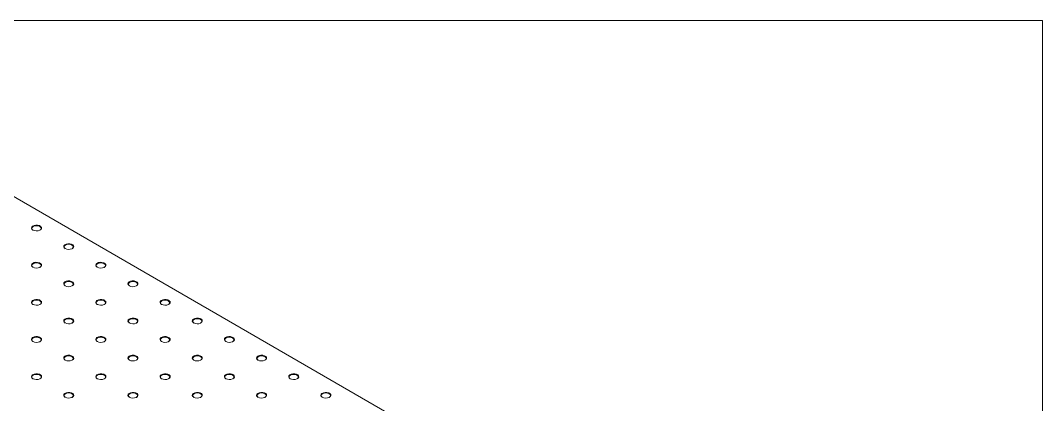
# Model space of a CAD drawing. Header units: inches. Extents: x 0.1 to 10.9, y 0 to 8.5.
# Drawn here: x 8.9 to 10.944, y 7.683 to 8.451 of the extents above; entities that cross this region are included whole.
import ezdxf

# ---------------------------------------------------------------- set-up
doc = ezdxf.new("R2010")
doc.units = ezdxf.units.IN
doc.header["$MEASUREMENT"] = 0

msp = doc.modelspace()

# ---------------------------------------------------------------- linework, layer by layer
at = {"color": 7, "linetype": 'Continuous', "lineweight": 18}
for p, q in [((0.0622, 8.4506), (10.9445, 8.4506)), ((10.9445, 0.0356), (10.9445, 8.4506)), ((10.7882, 7.0013), (8.4901, 8.3279))]:
    msp.add_line(p, q, dxfattribs=at)
at = {"color": 7, "linetype": 'Continuous', "lineweight": 18, "flags": 128}
for points in [[(8.9255, 8.032), (8.9235, 8.0337), (8.9226, 8.0358), (8.9231, 8.0379), (8.9249, 8.0398), (8.9278, 8.0411), (8.9313, 8.0418), (8.9349, 8.0417), (8.9383, 8.0408), (8.9409, 8.0393), (8.9424, 8.0374), (8.9426, 8.0353), (8.9414, 8.0332), (8.9391, 8.0316), (8.9358, 8.0306), (8.9322, 8.0303), (8.9286, 8.0308), (8.9255, 8.032)], [(8.9394, 8.0318), (8.9411, 8.0333), (8.9418, 8.0353), (8.9411, 8.0373), (8.9391, 8.0391), (8.9361, 8.0402), (8.9326, 8.0406), (8.9291, 8.0402), (8.9262, 8.0391), (8.9242, 8.0373), (8.9235, 8.0353), (8.9242, 8.0333), (8.9259, 8.0318)], [(8.9898, 7.9949), (8.9877, 7.9966), (8.9869, 7.9987), (8.9874, 8.0008), (8.9892, 8.0027), (8.992, 8.004), (8.9955, 8.0047), (8.9992, 8.0046), (9.0026, 8.0037), (9.0052, 8.0022), (9.0067, 8.0003), (9.0069, 7.9982), (9.0057, 7.9961), (9.0033, 7.9945), (9.0001, 7.9935), (8.9965, 7.9932), (8.9929, 7.9936), (8.9898, 7.9949)], [(9.0037, 7.9947), (9.0054, 7.9962), (9.0061, 7.9982), (9.0054, 8.0002), (9.0034, 8.0019), (9.0004, 8.0031), (8.9969, 8.0035), (8.9934, 8.0031), (8.9905, 8.0019), (8.9885, 8.0002), (8.9878, 7.9982), (8.9885, 7.9962), (8.9902, 7.9947)], [(8.9255, 7.9577), (8.9235, 7.9595), (8.9226, 7.9616), (8.9231, 7.9637), (8.9249, 7.9655), (8.9278, 7.9669), (8.9313, 7.9676), (8.9349, 7.9675), (8.9383, 7.9666), (8.9409, 7.9651), (8.9424, 7.9632), (8.9426, 7.961), (8.9414, 7.959), (8.9391, 7.9574), (8.9358, 7.9563), (8.9322, 7.9561), (8.9286, 7.9565), (8.9255, 7.9577)], [(8.9394, 7.9576), (8.9411, 7.9591), (8.9418, 7.9611), (8.9411, 7.9631), (8.9391, 7.9648), (8.9361, 7.966), (8.9326, 7.9664), (8.9291, 7.966), (8.9262, 7.9648), (8.9242, 7.9631), (8.9235, 7.9611), (8.9242, 7.9591), (8.9259, 7.9576)], [(9.0541, 7.9577), (9.052, 7.9595), (9.0512, 7.9616), (9.0517, 7.9637), (9.0535, 7.9655), (9.0563, 7.9669), (9.0598, 7.9676), (9.0635, 7.9675), (9.0669, 7.9666), (9.0695, 7.9651), (9.071, 7.9632), (9.0712, 7.961), (9.07, 7.959), (9.0676, 7.9574), (9.0644, 7.9563), (9.0607, 7.9561), (9.0571, 7.9565), (9.0541, 7.9577)], [(9.068, 7.9576), (9.0696, 7.9591), (9.0703, 7.9611), (9.0696, 7.9631), (9.0677, 7.9648), (9.0647, 7.966), (9.0612, 7.9664), (9.0577, 7.966), (9.0547, 7.9648), (9.0528, 7.9631), (9.0521, 7.9611), (9.0528, 7.9591), (9.0544, 7.9576)], [(8.9898, 7.9206), (8.9877, 7.9224), (8.9869, 7.9245), (8.9874, 7.9266), (8.9892, 7.9284), (8.992, 7.9298), (8.9955, 7.9305), (8.9992, 7.9304), (9.0026, 7.9295), (9.0052, 7.928), (9.0067, 7.9261), (9.0069, 7.9239), (9.0057, 7.9219), (9.0033, 7.9203), (9.0001, 7.9192), (8.9965, 7.9189), (8.9929, 7.9194), (8.9898, 7.9206)], [(9.0037, 7.9204), (9.0054, 7.922), (9.0061, 7.924), (9.0054, 7.926), (9.0034, 7.9277), (9.0004, 7.9289), (8.9969, 7.9293), (8.9934, 7.9289), (8.9905, 7.9277), (8.9885, 7.926), (8.9878, 7.924), (8.9885, 7.922), (8.9902, 7.9204)], [(9.1184, 7.9206), (9.1163, 7.9224), (9.1155, 7.9245), (9.116, 7.9266), (9.1178, 7.9284), (9.1206, 7.9298), (9.1241, 7.9305), (9.1278, 7.9304), (9.1312, 7.9295), (9.1338, 7.928), (9.1353, 7.9261), (9.1354, 7.9239), (9.1343, 7.9219), (9.1319, 7.9203), (9.1287, 7.9192), (9.125, 7.9189), (9.1214, 7.9194), (9.1184, 7.9206)], [(9.1323, 7.9204), (9.1339, 7.922), (9.1346, 7.924), (9.1339, 7.926), (9.132, 7.9277), (9.129, 7.9289), (9.1255, 7.9293), (9.122, 7.9289), (9.119, 7.9277), (9.117, 7.926), (9.1164, 7.924), (9.117, 7.922), (9.1187, 7.9204)], [(8.9255, 7.8835), (8.9235, 7.8853), (8.9226, 7.8874), (8.9231, 7.8895), (8.9249, 7.8913), (8.9278, 7.8927), (8.9313, 7.8934), (8.9349, 7.8933), (8.9383, 7.8924), (8.9409, 7.8909), (8.9424, 7.889), (8.9426, 7.8868), (8.9414, 7.8848), (8.9391, 7.8832), (8.9358, 7.8821), (8.9322, 7.8818), (8.9286, 7.8823), (8.9255, 7.8835)], [(8.9394, 7.8833), (8.9411, 7.8849), (8.9418, 7.8869), (8.9411, 7.8889), (8.9391, 7.8906), (8.9361, 7.8918), (8.9326, 7.8922), (8.9291, 7.8918), (8.9262, 7.8906), (8.9242, 7.8889), (8.9235, 7.8869), (8.9242, 7.8849), (8.9259, 7.8833)], [(9.0541, 7.8835), (9.052, 7.8853), (9.0512, 7.8874), (9.0517, 7.8895), (9.0535, 7.8913), (9.0563, 7.8927), (9.0598, 7.8934), (9.0635, 7.8933), (9.0669, 7.8924), (9.0695, 7.8909), (9.071, 7.889), (9.0712, 7.8868), (9.07, 7.8848), (9.0676, 7.8832), (9.0644, 7.8821), (9.0607, 7.8818), (9.0571, 7.8823), (9.0541, 7.8835)], [(9.068, 7.8833), (9.0696, 7.8849), (9.0703, 7.8869), (9.0696, 7.8889), (9.0677, 7.8906), (9.0647, 7.8918), (9.0612, 7.8922), (9.0577, 7.8918), (9.0547, 7.8906), (9.0528, 7.8889), (9.0521, 7.8869), (9.0528, 7.8849), (9.0544, 7.8833)], [(9.1827, 7.8835), (9.1806, 7.8853), (9.1797, 7.8874), (9.1802, 7.8895), (9.182, 7.8913), (9.1849, 7.8927), (9.1884, 7.8934), (9.1921, 7.8933), (9.1954, 7.8924), (9.1981, 7.8909), (9.1996, 7.889), (9.1997, 7.8868), (9.1985, 7.8848), (9.1962, 7.8832), (9.193, 7.8821), (9.1893, 7.8818), (9.1857, 7.8823), (9.1827, 7.8835)], [(9.1965, 7.8833), (9.1982, 7.8849), (9.1989, 7.8869), (9.1982, 7.8889), (9.1962, 7.8906), (9.1933, 7.8918), (9.1898, 7.8922), (9.1863, 7.8918), (9.1833, 7.8906), (9.1813, 7.8889), (9.1806, 7.8869), (9.1813, 7.8849), (9.183, 7.8833)], [(8.9898, 7.8464), (8.9877, 7.8482), (8.9869, 7.8502), (8.9874, 7.8524), (8.9892, 7.8542), (8.992, 7.8556), (8.9955, 7.8563), (8.9992, 7.8562), (9.0026, 7.8553), (9.0052, 7.8538), (9.0067, 7.8518), (9.0069, 7.8497), (9.0057, 7.8477), (9.0033, 7.8461), (9.0001, 7.845), (8.9965, 7.8447), (8.9929, 7.8452), (8.9898, 7.8464)], [(9.0037, 7.8462), (9.0054, 7.8478), (9.0061, 7.8498), (9.0054, 7.8518), (9.0034, 7.8535), (9.0004, 7.8546), (8.9969, 7.855), (8.9934, 7.8546), (8.9905, 7.8535), (8.9885, 7.8518), (8.9878, 7.8498), (8.9885, 7.8478), (8.9902, 7.8462)], [(9.1184, 7.8464), (9.1163, 7.8482), (9.1155, 7.8502), (9.116, 7.8524), (9.1178, 7.8542), (9.1206, 7.8556), (9.1241, 7.8563), (9.1278, 7.8562), (9.1312, 7.8553), (9.1338, 7.8538), (9.1353, 7.8518), (9.1354, 7.8497), (9.1343, 7.8477), (9.1319, 7.8461), (9.1287, 7.845), (9.125, 7.8447), (9.1214, 7.8452), (9.1184, 7.8464)], [(9.1323, 7.8462), (9.1339, 7.8478), (9.1346, 7.8498), (9.1339, 7.8518), (9.132, 7.8535), (9.129, 7.8546), (9.1255, 7.855), (9.122, 7.8546), (9.119, 7.8535), (9.117, 7.8518), (9.1164, 7.8498), (9.117, 7.8478), (9.1187, 7.8462)], [(9.247, 7.8464), (9.2449, 7.8482), (9.244, 7.8502), (9.2445, 7.8524), (9.2463, 7.8542), (9.2492, 7.8556), (9.2527, 7.8563), (9.2564, 7.8562), (9.2597, 7.8553), (9.2623, 7.8538), (9.2638, 7.8518), (9.264, 7.8497), (9.2628, 7.8477), (9.2605, 7.8461), (9.2572, 7.845), (9.2536, 7.8447), (9.25, 7.8452), (9.247, 7.8464)], [(9.2608, 7.8462), (9.2625, 7.8478), (9.2632, 7.8498), (9.2625, 7.8518), (9.2605, 7.8535), (9.2576, 7.8546), (9.2541, 7.855), (9.2506, 7.8546), (9.2476, 7.8535), (9.2456, 7.8518), (9.2449, 7.8498), (9.2456, 7.8478), (9.2473, 7.8462)], [(8.9255, 7.8093), (8.9235, 7.8111), (8.9226, 7.8131), (8.9231, 7.8152), (8.9249, 7.8171), (8.9278, 7.8185), (8.9313, 7.8191), (8.9349, 7.8191), (8.9383, 7.8182), (8.9409, 7.8167), (8.9424, 7.8147), (8.9426, 7.8126), (8.9414, 7.8106), (8.9391, 7.8089), (8.9358, 7.8079), (8.9322, 7.8076), (8.9286, 7.8081), (8.9255, 7.8093)], [(8.9394, 7.8091), (8.9411, 7.8106), (8.9418, 7.8127), (8.9411, 7.8147), (8.9391, 7.8164), (8.9361, 7.8175), (8.9326, 7.8179), (8.9291, 7.8175), (8.9262, 7.8164), (8.9242, 7.8147), (8.9235, 7.8127), (8.9242, 7.8106), (8.9259, 7.8091)], [(9.0541, 7.8093), (9.052, 7.8111), (9.0512, 7.8131), (9.0517, 7.8152), (9.0535, 7.8171), (9.0563, 7.8185), (9.0598, 7.8191), (9.0635, 7.8191), (9.0669, 7.8182), (9.0695, 7.8167), (9.071, 7.8147), (9.0712, 7.8126), (9.07, 7.8106), (9.0676, 7.8089), (9.0644, 7.8079), (9.0607, 7.8076), (9.0571, 7.8081), (9.0541, 7.8093)], [(9.068, 7.8091), (9.0696, 7.8106), (9.0703, 7.8127), (9.0696, 7.8147), (9.0677, 7.8164), (9.0647, 7.8175), (9.0612, 7.8179), (9.0577, 7.8175), (9.0547, 7.8164), (9.0528, 7.8147), (9.0521, 7.8127), (9.0528, 7.8106), (9.0544, 7.8091)], [(9.1827, 7.8093), (9.1806, 7.8111), (9.1797, 7.8131), (9.1802, 7.8152), (9.182, 7.8171), (9.1849, 7.8185), (9.1884, 7.8191), (9.1921, 7.8191), (9.1954, 7.8182), (9.1981, 7.8167), (9.1996, 7.8147), (9.1997, 7.8126), (9.1985, 7.8106), (9.1962, 7.8089), (9.193, 7.8079), (9.1893, 7.8076), (9.1857, 7.8081), (9.1827, 7.8093)], [(9.1965, 7.8091), (9.1982, 7.8106), (9.1989, 7.8127), (9.1982, 7.8147), (9.1962, 7.8164), (9.1933, 7.8175), (9.1898, 7.8179), (9.1863, 7.8175), (9.1833, 7.8164), (9.1813, 7.8147), (9.1806, 7.8127), (9.1813, 7.8106), (9.183, 7.8091)], [(9.3112, 7.8093), (9.3091, 7.8111), (9.3083, 7.8131), (9.3088, 7.8152), (9.3106, 7.8171), (9.3134, 7.8185), (9.3169, 7.8191), (9.3206, 7.8191), (9.324, 7.8182), (9.3266, 7.8167), (9.3281, 7.8147), (9.3283, 7.8126), (9.3271, 7.8106), (9.3248, 7.8089), (9.3215, 7.8079), (9.3179, 7.8076), (9.3143, 7.8081), (9.3112, 7.8093)], [(9.3251, 7.8091), (9.3268, 7.8106), (9.3275, 7.8127), (9.3268, 7.8147), (9.3248, 7.8164), (9.3218, 7.8175), (9.3183, 7.8179), (9.3148, 7.8175), (9.3119, 7.8164), (9.3099, 7.8147), (9.3092, 7.8127), (9.3099, 7.8106), (9.3116, 7.8091)], [(8.9898, 7.7722), (8.9877, 7.774), (8.9869, 7.776), (8.9874, 7.7781), (8.9892, 7.78), (8.992, 7.7814), (8.9955, 7.782), (8.9992, 7.7819), (9.0026, 7.7811), (9.0052, 7.7796), (9.0067, 7.7776), (9.0069, 7.7755), (9.0057, 7.7735), (9.0033, 7.7718), (9.0001, 7.7708), (8.9965, 7.7705), (8.9929, 7.771), (8.9898, 7.7722)], [(9.0037, 7.772), (9.0054, 7.7735), (9.0061, 7.7756), (9.0054, 7.7776), (9.0034, 7.7793), (9.0004, 7.7804), (8.9969, 7.7808), (8.9934, 7.7804), (8.9905, 7.7793), (8.9885, 7.7776), (8.9878, 7.7756), (8.9885, 7.7735), (8.9902, 7.772)], [(9.1184, 7.7722), (9.1163, 7.774), (9.1155, 7.776), (9.116, 7.7781), (9.1178, 7.78), (9.1206, 7.7814), (9.1241, 7.782), (9.1278, 7.7819), (9.1312, 7.7811), (9.1338, 7.7796), (9.1353, 7.7776), (9.1354, 7.7755), (9.1343, 7.7735), (9.1319, 7.7718), (9.1287, 7.7708), (9.125, 7.7705), (9.1214, 7.771), (9.1184, 7.7722)], [(9.1323, 7.772), (9.1339, 7.7735), (9.1346, 7.7756), (9.1339, 7.7776), (9.132, 7.7793), (9.129, 7.7804), (9.1255, 7.7808), (9.122, 7.7804), (9.119, 7.7793), (9.117, 7.7776), (9.1164, 7.7756), (9.117, 7.7735), (9.1187, 7.772)], [(9.247, 7.7722), (9.2449, 7.774), (9.244, 7.776), (9.2445, 7.7781), (9.2463, 7.78), (9.2492, 7.7814), (9.2527, 7.782), (9.2564, 7.7819), (9.2597, 7.7811), (9.2623, 7.7796), (9.2638, 7.7776), (9.264, 7.7755), (9.2628, 7.7735), (9.2605, 7.7718), (9.2572, 7.7708), (9.2536, 7.7705), (9.25, 7.771), (9.247, 7.7722)], [(9.2608, 7.772), (9.2625, 7.7735), (9.2632, 7.7756), (9.2625, 7.7776), (9.2605, 7.7793), (9.2576, 7.7804), (9.2541, 7.7808), (9.2506, 7.7804), (9.2476, 7.7793), (9.2456, 7.7776), (9.2449, 7.7756), (9.2456, 7.7735), (9.2473, 7.772)], [(9.3755, 7.7722), (9.3734, 7.774), (9.3726, 7.776), (9.3731, 7.7781), (9.3749, 7.78), (9.3777, 7.7814), (9.3812, 7.782), (9.3849, 7.7819), (9.3883, 7.7811), (9.3909, 7.7796), (9.3924, 7.7776), (9.3926, 7.7755), (9.3914, 7.7735), (9.389, 7.7718), (9.3858, 7.7708), (9.3822, 7.7705), (9.3786, 7.771), (9.3755, 7.7722)], [(9.3894, 7.772), (9.3911, 7.7735), (9.3918, 7.7756), (9.3911, 7.7776), (9.3891, 7.7793), (9.3861, 7.7804), (9.3826, 7.7808), (9.3791, 7.7804), (9.3762, 7.7793), (9.3742, 7.7776), (9.3735, 7.7756), (9.3742, 7.7735), (9.3759, 7.772)], [(8.9255, 7.7351), (8.9235, 7.7368), (8.9226, 7.7389), (8.9231, 7.741), (8.9249, 7.7429), (8.9278, 7.7443), (8.9313, 7.7449), (8.9349, 7.7448), (8.9383, 7.744), (8.9409, 7.7425), (8.9424, 7.7405), (8.9426, 7.7384), (8.9414, 7.7364), (8.9391, 7.7347), (8.9358, 7.7337), (8.9322, 7.7334), (8.9286, 7.7339), (8.9255, 7.7351)], [(8.9394, 7.7349), (8.9411, 7.7364), (8.9418, 7.7384), (8.9411, 7.7405), (8.9391, 7.7422), (8.9361, 7.7433), (8.9326, 7.7437), (8.9291, 7.7433), (8.9262, 7.7422), (8.9242, 7.7405), (8.9235, 7.7384), (8.9242, 7.7364), (8.9259, 7.7349)], [(9.0541, 7.7351), (9.052, 7.7368), (9.0512, 7.7389), (9.0517, 7.741), (9.0535, 7.7429), (9.0563, 7.7443), (9.0598, 7.7449), (9.0635, 7.7448), (9.0669, 7.744), (9.0695, 7.7425), (9.071, 7.7405), (9.0712, 7.7384), (9.07, 7.7364), (9.0676, 7.7347), (9.0644, 7.7337), (9.0607, 7.7334), (9.0571, 7.7339), (9.0541, 7.7351)], [(9.068, 7.7349), (9.0696, 7.7364), (9.0703, 7.7384), (9.0696, 7.7405), (9.0677, 7.7422), (9.0647, 7.7433), (9.0612, 7.7437), (9.0577, 7.7433), (9.0547, 7.7422), (9.0528, 7.7405), (9.0521, 7.7384), (9.0528, 7.7364), (9.0544, 7.7349)], [(9.1827, 7.7351), (9.1806, 7.7368), (9.1797, 7.7389), (9.1802, 7.741), (9.182, 7.7429), (9.1849, 7.7443), (9.1884, 7.7449), (9.1921, 7.7448), (9.1954, 7.744), (9.1981, 7.7425), (9.1996, 7.7405), (9.1997, 7.7384), (9.1985, 7.7364), (9.1962, 7.7347), (9.193, 7.7337), (9.1893, 7.7334), (9.1857, 7.7339), (9.1827, 7.7351)], [(9.1965, 7.7349), (9.1982, 7.7364), (9.1989, 7.7384), (9.1982, 7.7405), (9.1962, 7.7422), (9.1933, 7.7433), (9.1898, 7.7437), (9.1863, 7.7433), (9.1833, 7.7422), (9.1813, 7.7405), (9.1806, 7.7384), (9.1813, 7.7364), (9.183, 7.7349)], [(9.3112, 7.7351), (9.3091, 7.7368), (9.3083, 7.7389), (9.3088, 7.741), (9.3106, 7.7429), (9.3134, 7.7443), (9.3169, 7.7449), (9.3206, 7.7448), (9.324, 7.744), (9.3266, 7.7425), (9.3281, 7.7405), (9.3283, 7.7384), (9.3271, 7.7364), (9.3248, 7.7347), (9.3215, 7.7337), (9.3179, 7.7334), (9.3143, 7.7339), (9.3112, 7.7351)], [(9.3251, 7.7349), (9.3268, 7.7364), (9.3275, 7.7384), (9.3268, 7.7405), (9.3248, 7.7422), (9.3218, 7.7433), (9.3183, 7.7437), (9.3148, 7.7433), (9.3119, 7.7422), (9.3099, 7.7405), (9.3092, 7.7384), (9.3099, 7.7364), (9.3116, 7.7349)], [(9.4398, 7.7351), (9.4377, 7.7368), (9.4369, 7.7389), (9.4374, 7.741), (9.4392, 7.7429), (9.442, 7.7443), (9.4455, 7.7449), (9.4492, 7.7448), (9.4526, 7.744), (9.4552, 7.7425), (9.4567, 7.7405), (9.4569, 7.7384), (9.4557, 7.7364), (9.4533, 7.7347), (9.4501, 7.7337), (9.4464, 7.7334), (9.4428, 7.7339), (9.4398, 7.7351)], [(9.4537, 7.7349), (9.4553, 7.7364), (9.456, 7.7384), (9.4553, 7.7405), (9.4534, 7.7422), (9.4504, 7.7433), (9.4469, 7.7437), (9.4434, 7.7433), (9.4404, 7.7422), (9.4385, 7.7405), (9.4378, 7.7384), (9.4385, 7.7364), (9.4401, 7.7349)], [(8.9898, 7.698), (8.9877, 7.6997), (8.9869, 7.7018), (8.9874, 7.7039), (8.9892, 7.7058), (8.992, 7.7071), (8.9955, 7.7078), (8.9992, 7.7077), (9.0026, 7.7069), (9.0052, 7.7054), (9.0067, 7.7034), (9.0069, 7.7013), (9.0057, 7.6993), (9.0033, 7.6976), (9.0001, 7.6966), (8.9965, 7.6963), (8.9929, 7.6968), (8.9898, 7.698)], [(9.0037, 7.6978), (9.0054, 7.6993), (9.0061, 7.7013), (9.0054, 7.7034), (9.0034, 7.7051), (9.0004, 7.7062), (8.9969, 7.7066), (8.9934, 7.7062), (8.9905, 7.7051), (8.9885, 7.7034), (8.9878, 7.7013), (8.9885, 7.6993), (8.9902, 7.6978)], [(9.1184, 7.698), (9.1163, 7.6997), (9.1155, 7.7018), (9.116, 7.7039), (9.1178, 7.7058), (9.1206, 7.7071), (9.1241, 7.7078), (9.1278, 7.7077), (9.1312, 7.7069), (9.1338, 7.7054), (9.1353, 7.7034), (9.1354, 7.7013), (9.1343, 7.6993), (9.1319, 7.6976), (9.1287, 7.6966), (9.125, 7.6963), (9.1214, 7.6968), (9.1184, 7.698)], [(9.1323, 7.6978), (9.1339, 7.6993), (9.1346, 7.7013), (9.1339, 7.7034), (9.132, 7.7051), (9.129, 7.7062), (9.1255, 7.7066), (9.122, 7.7062), (9.119, 7.7051), (9.117, 7.7034), (9.1164, 7.7013), (9.117, 7.6993), (9.1187, 7.6978)], [(9.247, 7.698), (9.2449, 7.6997), (9.244, 7.7018), (9.2445, 7.7039), (9.2463, 7.7058), (9.2492, 7.7071), (9.2527, 7.7078), (9.2564, 7.7077), (9.2597, 7.7069), (9.2623, 7.7054), (9.2638, 7.7034), (9.264, 7.7013), (9.2628, 7.6993), (9.2605, 7.6976), (9.2572, 7.6966), (9.2536, 7.6963), (9.25, 7.6968), (9.247, 7.698)], [(9.2608, 7.6978), (9.2625, 7.6993), (9.2632, 7.7013), (9.2625, 7.7034), (9.2605, 7.7051), (9.2576, 7.7062), (9.2541, 7.7066), (9.2506, 7.7062), (9.2476, 7.7051), (9.2456, 7.7034), (9.2449, 7.7013), (9.2456, 7.6993), (9.2473, 7.6978)], [(9.3755, 7.698), (9.3734, 7.6997), (9.3726, 7.7018), (9.3731, 7.7039), (9.3749, 7.7058), (9.3777, 7.7071), (9.3812, 7.7078), (9.3849, 7.7077), (9.3883, 7.7069), (9.3909, 7.7054), (9.3924, 7.7034), (9.3926, 7.7013), (9.3914, 7.6993), (9.389, 7.6976), (9.3858, 7.6966), (9.3822, 7.6963), (9.3786, 7.6968), (9.3755, 7.698)], [(9.3894, 7.6978), (9.3911, 7.6993), (9.3918, 7.7013), (9.3911, 7.7034), (9.3891, 7.7051), (9.3861, 7.7062), (9.3826, 7.7066), (9.3791, 7.7062), (9.3762, 7.7051), (9.3742, 7.7034), (9.3735, 7.7013), (9.3742, 7.6993), (9.3759, 7.6978)], [(9.5041, 7.698), (9.502, 7.6997), (9.5011, 7.7018), (9.5017, 7.7039), (9.5035, 7.7058), (9.5063, 7.7071), (9.5098, 7.7078), (9.5135, 7.7077), (9.5169, 7.7069), (9.5195, 7.7054), (9.521, 7.7034), (9.5211, 7.7013), (9.52, 7.6993), (9.5176, 7.6976), (9.5144, 7.6966), (9.5107, 7.6963), (9.5071, 7.6968), (9.5041, 7.698)], [(9.518, 7.6978), (9.5196, 7.6993), (9.5203, 7.7013), (9.5196, 7.7034), (9.5176, 7.7051), (9.5147, 7.7062), (9.5112, 7.7066), (9.5077, 7.7062), (9.5047, 7.7051), (9.5027, 7.7034), (9.502, 7.7013), (9.5027, 7.6993), (9.5044, 7.6978)]]:
    msp.add_lwpolyline(points, dxfattribs=at)

doc.saveas('drawing.dxf')
